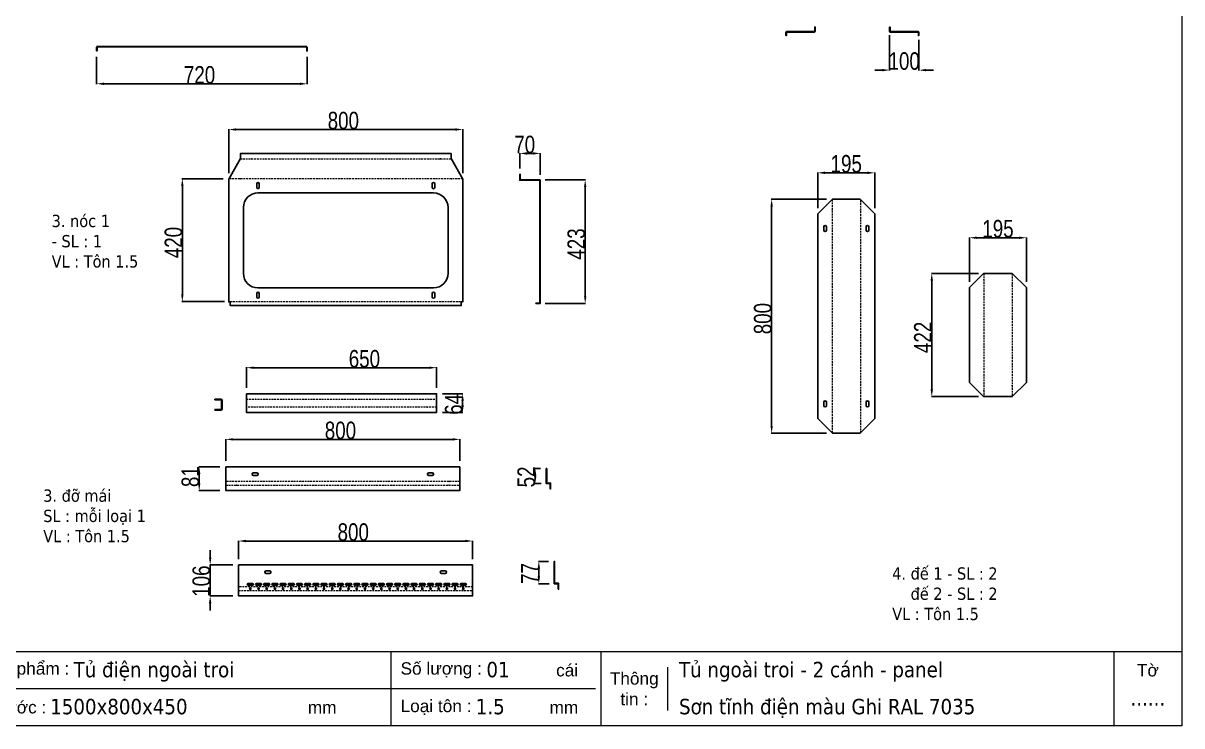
# Model space of a CAD drawing. Header units: inches. Extents: x 21 to 136330, y 8 to 58290.
# Drawn here: x 10250 to 14211, y 31248 to 33652 of the extents above; entities that cross this region are included whole.
import ezdxf
from ezdxf.enums import TextEntityAlignment as Align

# ---------------------------------------------------------------- set-up
doc = ezdxf.new("R2010")
doc.units = ezdxf.units.IN
doc.header["$MEASUREMENT"] = 0
doc.linetypes.add('HIDDEN', pattern=[9.525, 6.35, -3.175])
doc.layers.add('0 TĂNG CỨNG', color=7, linetype='Continuous', lineweight=15)
doc.layers.add('@.0.DM. NÉT ĐỨT', color=8, linetype='HIDDEN', lineweight=9)
doc.layers.add('@.0.DM. NÉT CHÍNH', color=7, linetype='Continuous')
doc.layers.add('@.DM. KÍCH THƯỚC', color=8, linetype='Continuous', transparency=0.2)
doc.layers.add('@.DM. KÍCH THƯỚC @ 1', color=8, linetype='Continuous', transparency=0.2)
doc.styles.add('ARIAL', font='arial.ttf')
doc.styles.add('Note Text (ISO)', font='tahoma.ttf')
doc.styles.add('roman', font='roman.shx', dxfattribs={"width": 0.8})
doc.styles.add('Tahoma (Input Text)', font='tahoma.ttf')
doc.dimstyles.new('Kích thước Duy Mạnh', dxfattribs={"dimtxt": 30, "dimasz": 25, "dimexe": 1.25, "dimexo": 20, "dimtad": 1, "dimdec": 1, "dimtxsty": 'roman', "dimcen": 2.5, "dimclrd": 8, "dimclre": 8, "dimclrt": 2, "dimadec": 0, "dimazin": 0, "dimtfac": 1, "dimtdec": 1, "dimtix": 1, "dimtmove": 0, "dimatfit": 3, "dimfxl": 1, "dimtfillclr": 1, "dimarcsym": 0})

# ---------------------------------------------------------------- blocks, each defined once
blk = doc.blocks.new('*D497')
at = {"layer": '@.DM. KÍCH THƯỚC', "color": 8, "lineweight": -2, "transparency": 16777216}
for p, q in [((12996.8, 33049.2), (12807.5, 33049.2)), ((12996.8, 32249.2), (12807.5, 32249.2))]:
    blk.add_line(p, q, dxfattribs=at)
at = {"layer": '@.DM. KÍCH THƯỚC', "lineweight": -2, "transparency": 16777216}
blk.add_line((12808.7, 32274.2), (12808.7, 33024.2), dxfattribs=at)
at = {"layer": '@.DM. KÍCH THƯỚC', "transparency": 16777216}
for points in [[(12804.6, 33024.2), (12812.9, 33024.2), (12808.7, 33049.2)], [(12804.6, 32274.2), (12812.9, 32274.2), (12808.7, 32249.2)]]:
    blk.add_solid(points, dxfattribs=at)
at = {"layer": 'Defpoints', "color": 0, "transparency": 16777216}
for p in [(12808.7, 33049.2), (13016.8, 33049.2), (13016.8, 32249.2)]:
    blk.add_point(p, dxfattribs=at)
at = {"layer": '@.DM. KÍCH THƯỚC', "color": 2, "transparency": 16777216, "insert": (12748.1, 32587.5), "char_height": 60, "attachment_point": 1, "rotation": 90, "style": 'roman'}
blk.add_mtext('800', dxfattribs=at)
blk = doc.blocks.new('*D522')
at = {"layer": '@.DM. KÍCH THƯỚC', "color": 8, "lineweight": -2, "transparency": 16777216}
for p, q in [((10500.8, 33537), (10500.8, 33443.1)), ((11220.8, 33537), (11220.8, 33443.1))]:
    blk.add_line(p, q, dxfattribs=at)
at = {"layer": '@.DM. KÍCH THƯỚC', "lineweight": -2, "transparency": 16777216}
blk.add_line((10525.8, 33444.3), (11195.8, 33444.3), dxfattribs=at)
at = {"layer": '@.DM. KÍCH THƯỚC', "transparency": 16777216}
for points in [[(10525.8, 33448.5), (10525.8, 33440.2), (10500.8, 33444.3)], [(11195.8, 33448.5), (11195.8, 33440.2), (11220.8, 33444.3)]]:
    blk.add_solid(points, dxfattribs=at)
at = {"layer": 'Defpoints', "color": 0, "transparency": 16777216}
for p in [(10500.8, 33557), (11220.8, 33557), (11220.8, 33444.3)]:
    blk.add_point(p, dxfattribs=at)
at = {"layer": '@.DM. KÍCH THƯỚC', "color": 2, "transparency": 16777216, "insert": (10799.1, 33504.9), "char_height": 60, "attachment_point": 1, "style": 'roman'}
blk.add_mtext('720', dxfattribs=at)
blk = doc.blocks.new('*D528')
at = {"layer": '@.DM. KÍCH THƯỚC', "color": 8, "lineweight": -2, "transparency": 16777216}
for p, q in [((10933.1, 33119.7), (10792.6, 33119.7)), ((10937.6, 32699.3), (10792.6, 32699.3))]:
    blk.add_line(p, q, dxfattribs=at)
at = {"layer": '@.DM. KÍCH THƯỚC', "lineweight": -2, "transparency": 16777216}
blk.add_line((10793.9, 33094.7), (10793.9, 32724.3), dxfattribs=at)
at = {"layer": '@.DM. KÍCH THƯỚC', "transparency": 16777216}
for points in [[(10789.7, 33094.7), (10798.1, 33094.7), (10793.9, 33119.7)], [(10789.7, 32724.3), (10798.1, 32724.3), (10793.9, 32699.3)]]:
    blk.add_solid(points, dxfattribs=at)
at = {"layer": 'Defpoints', "color": 0, "transparency": 16777216}
for p in [(10953.1, 33119.7), (10793.9, 32699.3), (10957.6, 32699.3)]:
    blk.add_point(p, dxfattribs=at)
at = {"layer": '@.DM. KÍCH THƯỚC', "color": 2, "transparency": 16777216, "insert": (10733.3, 32847.7), "char_height": 60, "attachment_point": 1, "rotation": 90, "style": 'roman'}
blk.add_mtext('420', dxfattribs=at)
blk = doc.blocks.new('*D529')
at = {"layer": '@.DM. KÍCH THƯỚC', "color": 8, "lineweight": -2, "transparency": 16777216}
for p, q in [((10952.6, 33138), (10952.6, 33289.1)), ((11752.6, 33138), (11752.6, 33289.1))]:
    blk.add_line(p, q, dxfattribs=at)
at = {"layer": '@.DM. KÍCH THƯỚC', "lineweight": -2, "transparency": 16777216}
blk.add_line((10977.6, 33287.8), (11727.6, 33287.8), dxfattribs=at)
at = {"layer": '@.DM. KÍCH THƯỚC', "transparency": 16777216}
for points in [[(10977.6, 33292), (10977.6, 33283.7), (10952.6, 33287.8)], [(11727.6, 33292), (11727.6, 33283.7), (11752.6, 33287.8)]]:
    blk.add_solid(points, dxfattribs=at)
at = {"layer": 'Defpoints', "color": 0, "transparency": 16777216}
for p in [(11752.6, 33287.8), (10952.6, 33118), (11752.6, 33118)]:
    blk.add_point(p, dxfattribs=at)
at = {"layer": '@.DM. KÍCH THƯỚC', "color": 2, "transparency": 16777216, "insert": (11290.8, 33348.5), "char_height": 60, "attachment_point": 1, "style": 'roman'}
blk.add_mtext('800', dxfattribs=at)
blk = doc.blocks.new('*D530')
at = {"layer": '@.DM. KÍCH THƯỚC', "color": 8, "lineweight": -2, "transparency": 16777216}
for p, q in [((10922.6, 32134), (10850.3, 32134)), ((10922.6, 32052.7), (10850.3, 32052.7))]:
    blk.add_line(p, q, dxfattribs=at)
at = {"layer": '@.DM. KÍCH THƯỚC', "lineweight": -2, "transparency": 16777216}
blk.add_line((10851.6, 32077.7), (10851.6, 32109), dxfattribs=at)
at = {"layer": '@.DM. KÍCH THƯỚC', "transparency": 16777216}
for points in [[(10847.4, 32109), (10855.7, 32109), (10851.6, 32134)], [(10847.4, 32077.7), (10855.7, 32077.7), (10851.6, 32052.7)]]:
    blk.add_solid(points, dxfattribs=at)
at = {"layer": 'Defpoints', "color": 0, "transparency": 16777216}
for p in [(10851.6, 32134), (10942.6, 32134), (10942.6, 32052.7)]:
    blk.add_point(p, dxfattribs=at)
at = {"layer": '@.DM. KÍCH THƯỚC', "color": 2, "transparency": 16777216, "insert": (10790.9, 32064.8), "char_height": 60, "attachment_point": 1, "rotation": 90, "style": 'roman'}
blk.add_mtext('81', dxfattribs=at)
blk = doc.blocks.new('*D531')
at = {"layer": '@.DM. KÍCH THƯỚC', "color": 8, "lineweight": -2, "transparency": 16777216}
for p, q in [((10942.6, 32154), (10942.6, 32229.2)), ((11742.6, 32154), (11742.6, 32229.2))]:
    blk.add_line(p, q, dxfattribs=at)
at = {"layer": '@.DM. KÍCH THƯỚC', "lineweight": -2, "transparency": 16777216}
blk.add_line((10967.6, 32228), (11717.6, 32228), dxfattribs=at)
at = {"layer": '@.DM. KÍCH THƯỚC', "transparency": 16777216}
for points in [[(10967.6, 32232.1), (10967.6, 32223.8), (10942.6, 32228)], [(11717.6, 32232.1), (11717.6, 32223.8), (11742.6, 32228)]]:
    blk.add_solid(points, dxfattribs=at)
at = {"layer": 'Defpoints', "color": 0, "transparency": 16777216}
for p in [(11742.6, 32228), (10942.6, 32134), (11742.6, 32134)]:
    blk.add_point(p, dxfattribs=at)
at = {"layer": '@.DM. KÍCH THƯỚC', "color": 2, "transparency": 16777216, "insert": (11280.9, 32288.6), "char_height": 60, "attachment_point": 1, "style": 'roman'}
blk.add_mtext('800', dxfattribs=at)
blk = doc.blocks.new('*D532')
at = {"layer": '@.DM. KÍCH THƯỚC', "color": 8, "lineweight": -2, "transparency": 16777216}
for p, q in [((10986.4, 31818.6), (10986.4, 31881.4)), ((11786.4, 31818.6), (11786.4, 31881.4))]:
    blk.add_line(p, q, dxfattribs=at)
at = {"layer": '@.DM. KÍCH THƯỚC', "lineweight": -2, "transparency": 16777216}
blk.add_line((11011.4, 31880.2), (11761.4, 31880.2), dxfattribs=at)
at = {"layer": '@.DM. KÍCH THƯỚC', "transparency": 16777216}
for points in [[(11011.4, 31884.4), (11011.4, 31876), (10986.4, 31880.2)], [(11761.4, 31884.4), (11761.4, 31876), (11786.4, 31880.2)]]:
    blk.add_solid(points, dxfattribs=at)
at = {"layer": 'Defpoints', "color": 0, "transparency": 16777216}
for p in [(11786.4, 31880.2), (10986.4, 31798.6), (11786.4, 31798.6)]:
    blk.add_point(p, dxfattribs=at)
at = {"layer": '@.DM. KÍCH THƯỚC', "color": 2, "transparency": 16777216, "insert": (11324.7, 31940.8), "char_height": 60, "attachment_point": 1, "style": 'roman'}
blk.add_mtext('800', dxfattribs=at)
blk = doc.blocks.new('*D533')
at = {"layer": '@.DM. KÍCH THƯỚC', "lineweight": -2, "transparency": 16777216}
for p, q in [((10889, 31823.6), (10889, 31848.6)), ((10889, 31798.6), (10889, 31773.6)), ((10889, 31717.4), (10889, 31773.6)), ((10889, 31692.4), (10889, 31717.4)), ((10889, 31667.4), (10889, 31642.4))]:
    blk.add_line(p, q, dxfattribs=at)
at = {"layer": '@.DM. KÍCH THƯỚC', "color": 8, "lineweight": -2, "transparency": 16777216}
for p, q in [((10966.4, 31798.6), (10887.8, 31798.6)), ((10966.4, 31692.4), (10887.8, 31692.4))]:
    blk.add_line(p, q, dxfattribs=at)
at = {"layer": '@.DM. KÍCH THƯỚC', "transparency": 16777216}
for points in [[(10884.9, 31823.6), (10893.2, 31823.6), (10889, 31798.6)], [(10884.9, 31667.4), (10893.2, 31667.4), (10889, 31692.4)]]:
    blk.add_solid(points, dxfattribs=at)
at = {"layer": 'Defpoints', "color": 0, "transparency": 16777216}
for p in [(10889, 31798.6), (10986.4, 31798.6), (10986.4, 31692.4)]:
    blk.add_point(p, dxfattribs=at)
at = {"layer": '@.DM. KÍCH THƯỚC', "color": 2, "transparency": 16777216, "insert": (10828.4, 31689.5), "char_height": 60, "attachment_point": 1, "rotation": 90, "style": 'roman'}
blk.add_mtext('106', dxfattribs=at)
blk = doc.blocks.new('*D534')
at = {"layer": '@.DM. KÍCH THƯỚC', "color": 8, "lineweight": -2, "transparency": 16777216}
for p, q in [((12045.3, 31810.5), (12011.5, 31810.5)), ((12048.3, 31734), (12011.5, 31734))]:
    blk.add_line(p, q, dxfattribs=at)
at = {"layer": '@.DM. KÍCH THƯỚC', "lineweight": -2, "transparency": 16777216}
blk.add_line((12012.7, 31759), (12012.7, 31785.5), dxfattribs=at)
at = {"layer": '@.DM. KÍCH THƯỚC', "transparency": 16777216}
for points in [[(12008.6, 31785.5), (12016.9, 31785.5), (12012.7, 31810.5)], [(12008.6, 31759), (12016.9, 31759), (12012.7, 31734)]]:
    blk.add_solid(points, dxfattribs=at)
at = {"layer": 'Defpoints', "color": 0, "transparency": 16777216}
for p in [(12012.7, 31810.5), (12065.3, 31810.5), (12068.3, 31734)]:
    blk.add_point(p, dxfattribs=at)
at = {"layer": '@.DM. KÍCH THƯỚC', "color": 2, "transparency": 16777216, "insert": (11952.1, 31733.4), "char_height": 60, "attachment_point": 1, "rotation": 90, "style": 'roman'}
blk.add_mtext('77', dxfattribs=at)
blk = doc.blocks.new('*D535')
at = {"layer": '@.DM. KÍCH THƯỚC', "color": 8, "lineweight": -2, "transparency": 16777216}
for p, q in [((12018.2, 32128.3), (11999.1, 32128.3)), ((12021.2, 32076.8), (11999.1, 32076.8))]:
    blk.add_line(p, q, dxfattribs=at)
at = {"layer": '@.DM. KÍCH THƯỚC', "lineweight": -2, "transparency": 16777216}
blk.add_line((12000.3, 32101.8), (12000.3, 32103.3), dxfattribs=at)
at = {"layer": '@.DM. KÍCH THƯỚC', "transparency": 16777216}
for points in [[(11996.2, 32103.3), (12004.5, 32103.3), (12000.3, 32128.3)], [(11996.2, 32101.8), (12004.5, 32101.8), (12000.3, 32076.8)]]:
    blk.add_solid(points, dxfattribs=at)
at = {"layer": 'Defpoints', "color": 0, "transparency": 16777216}
for p in [(12000.3, 32128.3), (12038.2, 32128.3), (12041.2, 32076.8)]:
    blk.add_point(p, dxfattribs=at)
at = {"layer": '@.DM. KÍCH THƯỚC', "color": 2, "transparency": 16777216, "insert": (11939.7, 32063.7), "char_height": 60, "attachment_point": 1, "rotation": 90, "style": 'roman'}
blk.add_mtext('52', dxfattribs=at)
blk = doc.blocks.new('*D595')
at = {"layer": '@.DM. KÍCH THƯỚC', "color": 8, "lineweight": -2, "transparency": 16777216}
for p, q in [((13515.5, 32795.7), (13355, 32795.7)), ((13515.5, 32374.1), (13355, 32374.1))]:
    blk.add_line(p, q, dxfattribs=at)
at = {"layer": '@.DM. KÍCH THƯỚC', "lineweight": -2, "transparency": 16777216}
blk.add_line((13356.2, 32770.7), (13356.2, 32399.1), dxfattribs=at)
at = {"layer": '@.DM. KÍCH THƯỚC', "transparency": 16777216}
for points in [[(13352.1, 32770.7), (13360.4, 32770.7), (13356.2, 32795.7)], [(13352.1, 32399.1), (13360.4, 32399.1), (13356.2, 32374.1)]]:
    blk.add_solid(points, dxfattribs=at)
at = {"layer": 'Defpoints', "color": 0, "transparency": 16777216}
for p in [(13535.5, 32795.7), (13356.2, 32374.1), (13535.5, 32374.1)]:
    blk.add_point(p, dxfattribs=at)
at = {"layer": '@.DM. KÍCH THƯỚC', "color": 2, "transparency": 16777216, "insert": (13295.6, 32523.2), "char_height": 60, "attachment_point": 1, "rotation": 90, "style": 'roman'}
blk.add_mtext('422', dxfattribs=at)
blk = doc.blocks.new('*D605')
at = {"layer": '@.DM. KÍCH THƯỚC', "color": 8, "lineweight": -2, "transparency": 16777216}
for p, q in [((12966.4, 33019.1), (12966.4, 33141)), ((13161.2, 33019.2), (13161.2, 33141))]:
    blk.add_line(p, q, dxfattribs=at)
at = {"layer": '@.DM. KÍCH THƯỚC', "lineweight": -2, "transparency": 16777216}
blk.add_line((13136.2, 33139.7), (12991.4, 33139.7), dxfattribs=at)
at = {"layer": '@.DM. KÍCH THƯỚC', "transparency": 16777216}
for points in [[(12991.4, 33143.9), (12991.4, 33135.6), (12966.4, 33139.7)], [(13136.2, 33143.9), (13136.2, 33135.6), (13161.2, 33139.7)]]:
    blk.add_solid(points, dxfattribs=at)
at = {"layer": 'Defpoints', "color": 0, "transparency": 16777216}
for p in [(12966.4, 33139.7), (12966.4, 32999.1), (13161.2, 32999.2)]:
    blk.add_point(p, dxfattribs=at)
at = {"layer": '@.DM. KÍCH THƯỚC', "color": 2, "transparency": 16777216, "insert": (13063.8, 33170.3), "char_height": 60, "attachment_point": 5, "style": 'roman'}
blk.add_mtext('195', dxfattribs=at)
blk = doc.blocks.new('*D606')
at = {"layer": '@.DM. KÍCH THƯỚC', "color": 8, "lineweight": -2, "transparency": 16777216}
for p, q in [((13485.1, 32767.4), (13485.1, 32918.8)), ((13680, 32767.4), (13680, 32918.8))]:
    blk.add_line(p, q, dxfattribs=at)
at = {"layer": '@.DM. KÍCH THƯỚC', "lineweight": -2, "transparency": 16777216}
blk.add_line((13510.1, 32917.6), (13655, 32917.6), dxfattribs=at)
at = {"layer": '@.DM. KÍCH THƯỚC', "transparency": 16777216}
for points in [[(13510.1, 32921.7), (13510.1, 32913.4), (13485.1, 32917.6)], [(13655, 32921.7), (13655, 32913.4), (13680, 32917.6)]]:
    blk.add_solid(points, dxfattribs=at)
at = {"layer": 'Defpoints', "color": 0, "transparency": 16777216}
for p in [(13680, 32917.6), (13485.1, 32747.4), (13680, 32747.4)]:
    blk.add_point(p, dxfattribs=at)
at = {"layer": '@.DM. KÍCH THƯỚC', "color": 2, "transparency": 16777216, "insert": (13582.6, 32948.2), "char_height": 60, "attachment_point": 5, "style": 'roman'}
blk.add_mtext('195', dxfattribs=at)
blk = doc.blocks.new('*D610')
at = {"layer": '@.DM. KÍCH THƯỚC', "color": 8, "lineweight": -2, "transparency": 16777216}
for p, q in [((13211.9, 33611.2), (13211.9, 33489.8)), ((13311.9, 33594.5), (13311.9, 33489.8))]:
    blk.add_line(p, q, dxfattribs=at)
at = {"layer": '@.DM. KÍCH THƯỚC', "lineweight": -2, "transparency": 16777216}
for p, q in [((13186.9, 33491.1), (13161.9, 33491.1)), ((13336.9, 33491.1), (13361.9, 33491.1))]:
    blk.add_line(p, q, dxfattribs=at)
at = {"layer": '@.DM. KÍCH THƯỚC', "transparency": 16777216}
for points in [[(13186.9, 33495.2), (13186.9, 33486.9), (13211.9, 33491.1)], [(13336.9, 33495.2), (13336.9, 33486.9), (13311.9, 33491.1)]]:
    blk.add_solid(points, dxfattribs=at)
at = {"layer": 'Defpoints', "color": 0, "transparency": 16777216}
for p in [(13211.9, 33631.2), (13311.9, 33614.5), (13311.9, 33491.1)]:
    blk.add_point(p, dxfattribs=at)
at = {"layer": '@.DM. KÍCH THƯỚC', "color": 2, "transparency": 16777216, "insert": (13261.9, 33521.7), "char_height": 60, "attachment_point": 5, "style": 'roman'}
blk.add_mtext('100', dxfattribs=at)
blk = doc.blocks.new('*U256')
at = {"layer": '@.0.DM. NÉT CHÍNH', "color": 2}
blk.add_lwpolyline([(-7.5, 10.2), (7.5, 10.2, -1), (7.5, 4.2), (-7.5, 4.2, -1)], format="xyb", close=True, dxfattribs=at)
blk.add_circle((0, -7.7), 2.5, dxfattribs=at)
blk = doc.blocks.new('*U257')
at = {"layer": '@.0.DM. NÉT CHÍNH', "color": 0, "linetype": 'ByBlock', "lineweight": -2, "transparency": 16777216}
for p in [(0, 0), (28, 0), (56, 0), (84, 0), (112, 0), (140, 0), (168, 0), (196, 0), (224, 0), (252, 0), (280, 0), (308, 0), (336, 0), (364, 0), (392, 0), (420, 0), (448, 0), (476, 0), (504, 0), (532, 0), (560, 0), (588, 0), (616, 0), (644, 0), (672, 0), (700, 0), (728, 0)]:
    blk.add_blockref('*U256', p, dxfattribs=at)
blk = doc.blocks.new('*D611')
at = {"layer": '@.DM. KÍCH THƯỚC', "color": 8, "lineweight": -2, "transparency": 16777216}
for p, q in [((12034.5, 33115.8), (12172.6, 33115.8)), ((12034.5, 32692.8), (12172.6, 32692.8))]:
    blk.add_line(p, q, dxfattribs=at)
at = {"layer": '@.DM. KÍCH THƯỚC', "lineweight": -2, "transparency": 16777216}
blk.add_line((12171.3, 33090.8), (12171.3, 32717.8), dxfattribs=at)
at = {"layer": '@.DM. KÍCH THƯỚC', "transparency": 16777216}
for points in [[(12167.2, 33090.8), (12175.5, 33090.8), (12171.3, 33115.8)], [(12167.2, 32717.8), (12175.5, 32717.8), (12171.3, 32692.8)]]:
    blk.add_solid(points, dxfattribs=at)
at = {"layer": 'Defpoints', "color": 0, "transparency": 16777216}
for p in [(12014.5, 33115.8), (12014.5, 32692.8), (12171.3, 32692.8)]:
    blk.add_point(p, dxfattribs=at)
at = {"layer": '@.DM. KÍCH THƯỚC', "color": 2, "transparency": 16777216, "insert": (12110.7, 32842.6), "char_height": 60, "attachment_point": 1, "rotation": 90, "style": 'roman'}
blk.add_mtext('423', dxfattribs=at)
blk = doc.blocks.new('*D612')
at = {"layer": '@.DM. KÍCH THƯỚC', "color": 8, "lineweight": -2, "transparency": 16777216}
for p, q in [((11947.5, 33154.3), (11947.5, 33207.3)), ((12017.5, 33132.8), (12017.5, 33207.3))]:
    blk.add_line(p, q, dxfattribs=at)
at = {"layer": '@.DM. KÍCH THƯỚC', "lineweight": -2, "transparency": 16777216}
blk.add_line((11992.5, 33206.1), (11972.5, 33206.1), dxfattribs=at)
at = {"layer": '@.DM. KÍCH THƯỚC', "transparency": 16777216}
for points in [[(11972.5, 33210.2), (11972.5, 33201.9), (11947.5, 33206.1)], [(11992.5, 33210.2), (11992.5, 33201.9), (12017.5, 33206.1)]]:
    blk.add_solid(points, dxfattribs=at)
at = {"layer": 'Defpoints', "color": 0, "transparency": 16777216}
for p in [(11947.5, 33206.1), (11947.5, 33134.3), (12017.5, 33112.8)]:
    blk.add_point(p, dxfattribs=at)
at = {"layer": '@.DM. KÍCH THƯỚC', "color": 2, "transparency": 16777216, "insert": (11928.7, 33266.7), "char_height": 60, "attachment_point": 1, "style": 'roman'}
blk.add_mtext('70', dxfattribs=at)
blk = doc.blocks.new('*D648')
at = {"layer": '@.DM. KÍCH THƯỚC', "color": 8, "lineweight": -2, "transparency": 16777216}
for p, q in [((11683, 32383.9), (11753.4, 32383.9)), ((11683, 32320.1), (11753.4, 32320.1))]:
    blk.add_line(p, q, dxfattribs=at)
at = {"layer": '@.DM. KÍCH THƯỚC', "lineweight": -2, "transparency": 16777216}
blk.add_line((11752.1, 32358.9), (11752.1, 32345.1), dxfattribs=at)
at = {"layer": '@.DM. KÍCH THƯỚC', "transparency": 16777216}
for points in [[(11748, 32358.9), (11756.3, 32358.9), (11752.1, 32383.9)], [(11748, 32345.1), (11756.3, 32345.1), (11752.1, 32320.1)]]:
    blk.add_solid(points, dxfattribs=at)
at = {"layer": 'Defpoints', "color": 0, "transparency": 16777216}
for p in [(11663, 32383.9), (11663, 32320.1), (11752.1, 32320.1)]:
    blk.add_point(p, dxfattribs=at)
at = {"layer": '@.DM. KÍCH THƯỚC', "color": 2, "transparency": 16777216, "insert": (11691.5, 32312), "char_height": 60, "attachment_point": 1, "rotation": 90, "style": 'roman'}
blk.add_mtext('64', dxfattribs=at)
blk = doc.blocks.new('*D649')
at = {"layer": '@.DM. KÍCH THƯỚC', "color": 8, "lineweight": -2, "transparency": 16777216}
for p, q in [((11013, 32403.9), (11013, 32474.4)), ((11663, 32403.9), (11663, 32474.4))]:
    blk.add_line(p, q, dxfattribs=at)
at = {"layer": '@.DM. KÍCH THƯỚC', "lineweight": -2, "transparency": 16777216}
blk.add_line((11038, 32473.1), (11638, 32473.1), dxfattribs=at)
at = {"layer": '@.DM. KÍCH THƯỚC', "transparency": 16777216}
for points in [[(11038, 32477.3), (11038, 32469), (11013, 32473.1)], [(11638, 32477.3), (11638, 32469), (11663, 32473.1)]]:
    blk.add_solid(points, dxfattribs=at)
at = {"layer": 'Defpoints', "color": 0, "transparency": 16777216}
for p in [(11663, 32473.1), (11013, 32383.9), (11663, 32383.9)]:
    blk.add_point(p, dxfattribs=at)
at = {"layer": '@.DM. KÍCH THƯỚC', "color": 2, "transparency": 16777216, "insert": (11362.8, 32533.7), "char_height": 60, "attachment_point": 1, "style": 'roman'}
blk.add_mtext('650', dxfattribs=at)
blk = doc.blocks.new('KHUNG KT1')
at = {"color": 7}
for p, q in [((7128, -4752), (0, -4752)), ((4052.8, -4752), (4052.8, -5040)), ((4868.8, -4752), (4868.8, -5040)), ((6864, -4752), (6864, -5040)), ((5128.7, -4812), (5128.7, -4980)), ((4848, -4896), (0, -4896))]:
    blk.add_line(p, q, dxfattribs=at)
blk.add_lwpolyline([(0, 0), (7128, 0), (7128, -5040), (0, -5040)], close=True, dxfattribs=at)
at = {"color": 2, "char_height": 48, "style": 'ARIAL'}
for s, insert, width, attachment_point in [('  Tên sản phẩm :', (2299.1, -4824), 2202.321, 4), ('  Số lượng :', (4052.8, -4824), 2202.321, 4), ('cái', (4695, -4824), 2202.321, 4), ('Tờ', (6996, -4824), 264, 5), ('Thông\\Ptin :', (4998.8, -4896), 259.945, 5), ('  Kích thước :', (2307, -4968), 2202.321, 4), ('mm', (3729.5, -4968), 2202.321, 4), ('  Loại tôn :', (4052.8, -4968), 2202.321, 4), ('mm', (4669.3, -4968), 2202.321, 4)]:
    blk.add_mtext(s, dxfattribs=dict(at, insert=insert, width=width, attachment_point=attachment_point))
at = {"color": 1, "style": 'Tahoma (Input Text)', "flags": 8}
for tag, p in [('#01', (328.9, -4851.1)), ('#03', (1514.7, -4846.3)), ('#05', (2819, -4851.1)), ('#07', (4424, -4851.1)), ('#09', (5172.9, -4851.1)), ('#02', (189.8, -4995.1)), ('#04', (1755.3, -4995.1)), ('#06', (2727.8, -4995.1)), ('#08', (4382.7, -4995.1)), ('#10', (5172.9, -4995.1))]:
    blk.add_attdef(tag, p, '', height=60, dxfattribs=at)
blk.add_attdef('#11', text='', height=60, dxfattribs=at).set_placement((6996, -4961.6), align=Align.CENTER)
at = {"layer": '0 TĂNG CỨNG', "color": 1, "style": 'ARIAL'}
blk.add_attdef('#12', (852.8, -4987.6), '', height=60, dxfattribs=at)

msp = doc.modelspace()

# ---------------------------------------------------------------- linework, layer by layer
at = {"layer": '@.0.DM. NÉT CHÍNH'}
for p, q in [((12879.2489, 33622.7043), (12879.2489, 33622.775)), ((13290.4464, 33622.7043), (13290.4464, 33622.775)), ((10500.8056, 33572.029), (11220.8056, 33572.029)), ((11220.8056, 33570.529), (10500.8056, 33570.529)), ((10957.5578, 32697.9913), (10957.5578, 32699.2229)), ((11747.5578, 32697.9913), (11747.5578, 32699.2229))]:
    msp.add_line(p, q, dxfattribs=at)
at = {"layer": '@.0.DM. NÉT CHÍNH', "color": 1}
for p, q in [((11030.1768, 33187.0443), (11028.6768, 33187.0443)), ((11677.4599, 33187.0443), (11675.9599, 33187.0443)), ((10991.8966, 33119.6513), (10990.3966, 33119.6513)), ((11715.7632, 33119.6513), (11714.2632, 33119.6513)), ((13015.1315, 33013.3942), (13015.1315, 33011.8942)), ((13112.5245, 33012.3682), (13112.5245, 33010.8682)), ((13533.8247, 32775.3472), (13533.8247, 32773.8472)), ((13631.2177, 32757.3413), (13631.2177, 32755.8413)), ((10991.6216, 32699.2584), (10990.1216, 32699.2584)), ((11715.9992, 32699.2584), (11714.4992, 32699.2584)), ((13631.2177, 32412.8736), (13631.2177, 32411.3736)), ((11042.7138, 32365.7115), (11044.2138, 32365.7115)), ((11633.3032, 32365.7115), (11631.8032, 32365.7115)), ((13533.8247, 32396.2664), (13533.8247, 32394.7664)), ((11042.4014, 32338.3186), (11043.9014, 32338.3186)), ((11633.6157, 32338.3186), (11632.1157, 32338.3186)), ((13015.1315, 32289.4969), (13015.1315, 32287.9969)), ((13112.5245, 32288.364), (13112.5245, 32286.864)), ((10980.0416, 32071.3767), (10978.5416, 32071.3767)), ((10980.5488, 32083.7697), (10979.0488, 32083.7697)), ((11705.7027, 32071.3767), (11704.2027, 32071.3767)), ((11706.0417, 32083.7697), (11704.5417, 32083.7697)), ((11024.3375, 31723.4465), (11022.8375, 31723.4465)), ((11025.403, 31711.0536), (11023.903, 31711.0536)), ((11749.2902, 31711.0536), (11747.7902, 31711.0536)), ((11751.68, 31723.4465), (11750.18, 31723.4465))]:
    msp.add_line(p, q, dxfattribs=at)
at = {"layer": '@.0.DM. NÉT CHÍNH'}
for points in [[(12857.7489, 33619.7043, -0.414213562), (12860.7489, 33622.7043), (12954.7489, 33622.7043, 0.414213562), (12956.2489, 33624.2043), (12956.2489, 33638.2043), (12957.7489, 33638.2043), (12957.7489, 33624.2043, -0.414213562), (12954.7489, 33621.2043), (12860.7489, 33621.2043, 0.414213562), (12859.2489, 33619.7043), (12859.2489, 33609.2043), (12857.7489, 33609.2043), (12857.7489, 33619.7043), (12857.7489, 33619.775), (12857.7498, 33619.775)], [(13311.9464, 33619.7043, 0.414213562), (13308.9464, 33622.7043), (13214.9464, 33622.7043, -0.414213562), (13213.4464, 33624.2043), (13213.4464, 33638.2043), (13211.9464, 33638.2043), (13211.9464, 33624.2043, 0.414213562), (13214.9464, 33621.2043), (13308.9464, 33621.2043, -0.414213562), (13310.4464, 33619.7043), (13310.4464, 33609.2043), (13311.9464, 33609.2043), (13311.9464, 33619.7043), (13311.9464, 33619.775), (13311.9455, 33619.775)]]:
    msp.add_lwpolyline(points, format="xyb", dxfattribs=at)
for points in [[(10502.3056, 33569.029), (10502.3056, 33557.029), (10500.8056, 33557.029), (10500.8056, 33569.029)], [(11219.3056, 33569.029), (11219.3056, 33557.029), (11220.8056, 33557.029), (11220.8056, 33569.029)]]:
    msp.add_lwpolyline(points, dxfattribs=at)
for points in [[(11712.5578, 33188.3478), (11752.5578, 33118.3478), (11752.5578, 32697.9549), (11747.5578, 32697.9549), (11747.5578, 32685.562), (10957.5578, 32685.562), (10957.5578, 32697.9549), (10952.5578, 32697.9549), (10952.5578, 33118.3478), (10992.5578, 33188.3478), (10992.5578, 33205.7407), (11712.5578, 33205.7407)], [(12017.545, 33115.7826), (11949.045, 33115.7826), (11949.045, 33134.2826), (11947.545, 33134.2826), (11947.545, 33114.2826), (12016.045, 33114.2826), (12016.045, 32694.2826), (12002.545, 32694.2826), (12002.545, 32692.7826), (12017.545, 32692.7826)], [(13161.2209, 32299.2048), (13111.2209, 32249.2048), (13016.5058, 32249.2048), (12966.4351, 32299.2755), (12966.4351, 32999.1341), (13016.5058, 33049.2048), (13111.2209, 33049.2048), (13161.2209, 32999.2048)], [(13631.6141, 32795.7311), (13679.9141, 32747.4311), (13679.9141, 32422.4311), (13631.6141, 32374.1311), (13533.499, 32374.1311), (13485.1283, 32422.5018), (13485.1283, 32747.3604), (13533.499, 32795.7311)], [(11013.0085, 32383.908), (11013.0085, 32320.1221), (11663.0085, 32320.1221), (11663.0085, 32383.908)], [(10942.6179, 32133.9661), (11742.6179, 32133.9661), (11742.6179, 32052.6803), (10942.6179, 32052.6803)], [(12051.6664, 32076.7639), (12038.1664, 32076.7639), (12038.1664, 32128.2639), (12039.6664, 32128.2639), (12039.6664, 32078.2639), (12053.1664, 32078.2639), (12053.1664, 32058.2639), (12051.6664, 32058.2639)], [(10986.4241, 31798.643), (11786.4241, 31798.643), (11786.4241, 31692.3571), (10986.4241, 31692.3571)], [(12078.7802, 31715.4899), (12078.7802, 31733.9899), (12065.2802, 31733.9899), (12065.2802, 31810.4899), (12066.7802, 31810.4899), (12066.7802, 31735.4899), (12080.2802, 31735.4899), (12080.2802, 31715.4899)]]:
    msp.add_lwpolyline(points, close=True, dxfattribs=at)
at = {"layer": '@.0.DM. NÉT CHÍNH', "color": 2}
for points in [[(11048.0578, 33089.9549), (11048.0578, 33101.9549, -1), (11057.0578, 33101.9549), (11057.0578, 33089.9549, -1)], [(11657.0578, 33101.9549), (11657.0578, 33089.9549, -1), (11648.0578, 33089.9549), (11648.0578, 33101.9549, -1)], [(11702.5578, 33020.9549), (11702.5578, 32795.9549, -0.414213562), (11652.5578, 32745.9549), (11052.5578, 32745.9549, -0.414213562), (11002.5578, 32795.9549), (11002.5578, 33020.9549, -0.414213562), (11052.5578, 33070.9549), (11652.5578, 33070.9549, -0.414213562)], [(12995.9351, 32949.2048), (12995.9351, 32943.2048, -1), (12986.9351, 32943.2048), (12986.9351, 32949.2048), (12986.9351, 32955.2048, -1), (12995.9351, 32955.2048)], [(13140.7209, 32943.2048, -1), (13131.7209, 32943.2048), (13131.7209, 32949.2048), (13131.7209, 32955.2048, -1), (13140.7209, 32955.2048), (13140.7209, 32949.2048)], [(11057.0578, 32726.9549), (11057.0578, 32714.9549, -1), (11048.0578, 32714.9549), (11048.0578, 32726.9549, -1)], [(11648.0578, 32714.9549), (11648.0578, 32726.9549, -1), (11657.0578, 32726.9549), (11657.0578, 32714.9549, -1)], [(12995.9351, 32349.2048), (12995.9351, 32343.2048, -1), (12986.9351, 32343.2048), (12986.9351, 32349.2048), (12986.9351, 32355.2048, -1), (12995.9351, 32355.2048)], [(13140.7209, 32343.2048, -1), (13131.7209, 32343.2048), (13131.7209, 32349.2048), (13131.7209, 32355.2048, -1), (13140.7209, 32355.2048), (13140.7209, 32349.2048)], [(11048.6179, 32104.4661), (11036.6179, 32104.4661, -1), (11036.6179, 32113.4661), (11048.6179, 32113.4661, -1)], [(11648.6179, 32104.4661), (11636.6179, 32104.4661, -1), (11636.6179, 32113.4661), (11648.6179, 32113.4661, -1)], [(11092.4241, 31769.143), (11080.4241, 31769.143, -1), (11080.4241, 31778.143), (11092.4241, 31778.143, -1)], [(11692.4241, 31769.143), (11680.4241, 31769.143, -1), (11680.4241, 31778.143), (11692.4241, 31778.143, -1)]]:
    msp.add_lwpolyline(points, format="xyb", close=True, dxfattribs=at)
at = {"layer": '@.0.DM. NÉT CHÍNH'}
msp.add_lwpolyline([(10905.3633, 32365.3978), (10905.3633, 32363.5228), (10925.9883, 32363.5228, -0.414213562), (10927.8633, 32361.6478), (10927.8633, 32331.6478, -0.414213562), (10925.9883, 32329.7728), (10905.3633, 32329.7728), (10905.3633, 32327.8978), (10925.9883, 32327.8978, 0.414213562), (10929.7383, 32331.6478), (10929.7383, 32361.6478, 0.414213562), (10925.9883, 32365.3978)], format="xyb", close=True, dxfattribs=at)
for centre, start, end in [((12860.7489, 33619.775), 90, 180), ((13308.9464, 33619.775), 0, 90)]:
    msp.add_arc(centre, 3, start, end, dxfattribs=at)
for points in [[(12860.3766, 33622.6806), (12860.4981, 33622.7428), (12860.6235, 33622.775), (12860.7489, 33622.775), (12879.2489, 33622.775), (12897.7489, 33622.775), (12916.2489, 33622.775), (12916.7489, 33622.775), (12917.2489, 33622.775), (12917.7489, 33622.775), (12918.7489, 33622.775), (12919.7489, 33622.775), (12920.7489, 33622.775)], [(13309.3187, 33622.6806), (13309.1972, 33622.7428), (13309.0718, 33622.775), (13308.9464, 33622.775), (13290.4464, 33622.775), (13271.9464, 33622.775), (13253.4464, 33622.775), (13252.9464, 33622.775), (13252.4464, 33622.775), (13251.9464, 33622.775), (13250.9464, 33622.775), (13249.9464, 33622.775), (13248.9464, 33622.775)]]:
    msp.add_open_spline(points, degree=3, knots=[0, 0, 0, 0, 0.250871339, 0.250871339, 0.250871339, 1.250871339, 1.250871339, 1.250871339, 2.250871339, 2.250871339, 2.250871339, 3.250871339, 3.250871339, 3.250871339, 3.250871339], dxfattribs=at)
at = {"layer": '@.0.DM. NÉT ĐỨT'}
for p, q in [((10991.7006, 33187.0443), (11713.4149, 33187.0443)), ((11752.0557, 33119.6513), (10953.0599, 33119.6513)), ((13015.1315, 33047.9801), (13015.1315, 32250.4295)), ((13112.5245, 33046.2048), (13112.5245, 32252.2048)), ((13533.8247, 32795.0458), (13533.8247, 32374.8165)), ((13631.2177, 32794.4311), (13631.2177, 32375.4311)), ((10957.5578, 32699.2584), (11747.5578, 32699.2584)), ((11013.0085, 32365.7115), (11663.0085, 32365.7115)), ((11663.0085, 32338.3186), (11013.0085, 32338.3186)), ((11742.6179, 32083.7697), (10942.6179, 32083.7697)), ((10942.6179, 32071.3767), (11742.6179, 32071.3767)), ((11786.4241, 31723.4465), (10986.4241, 31723.4465)), ((10986.4241, 31711.0536), (11786.4241, 31711.0536))]:
    msp.add_line(p, q, dxfattribs=at)

# ---------------------------------------------------------------- block references
at = {"layer": '0 TĂNG CỨNG', "color": 1}
ref = msp.add_blockref('KHUNG KT1', (7943.5463, 35679.6427), dxfattribs=dict(at, xscale=0.8792977987369557, yscale=0.8792977987369557, zscale=0.8792977987369557))
ref.add_attrib('#05', 'Tủ điện ngoài troi', (10422.2948, 31414.1159), dxfattribs={"layer": '0', "color": 1, "height": 52.757868, "style": 'Tahoma (Input Text)'})
ref.add_attrib('#06', '1500x800x450', (10342.1319, 31287.497), dxfattribs={"layer": '0', "color": 1, "height": 52.757868, "style": 'Tahoma (Input Text)'})
ref.add_attrib('#07', '01', (11833.5728, 31414.1159), dxfattribs={"layer": '0', "color": 1, "height": 52.75787, "style": 'Tahoma (Input Text)'})
ref.add_attrib('#08', '1.5', (11797.2042, 31287.497), dxfattribs={"layer": '0', "color": 1, "height": 52.75787, "style": 'Tahoma (Input Text)'})
ref.add_attrib('#10', 'Sơn tĩnh điện màu Ghi RAL 7035', (12492.0658, 31287.497), dxfattribs={"layer": '0', "color": 1, "height": 52.757868, "style": 'Tahoma (Input Text)'})
ref.add_attrib('#09', 'Tủ ngoài troi - 2 cánh - panel', (12492.0658, 31414.1159), dxfattribs={"layer": '0', "color": 1, "height": 52.757868, "style": 'Tahoma (Input Text)'})
ref.add_attrib('#11', '......', dxfattribs={"layer": '0', "color": 1, "height": 52.75787, "style": 'Tahoma (Input Text)'}).set_placement((14095.0994, 31316.8883), align=Align.CENTER)
at = {"layer": '@.0.DM. NÉT CHÍNH'}
msp.add_blockref('*U257', (11026.4241, 31724.9465), dxfattribs=at)

# ---------------------------------------------------------------- texts
at = {"layer": '@.0.DM. NÉT CHÍNH', "color": 2, "char_height": 41.999999, "width": 551.411705, "attachment_point": 1, "line_spacing_factor": 0.987884, "style": 'Note Text (ISO)'}
for s, insert in [('3. nóc 1 \\P- SL : 1\\PVL : Tôn 1.5', (10347.1027, 32996.1426)), ('3. đỡ mái \\PSL : mỗi loại 1\\PVL : Tôn 1.5', (10318.2711, 32056.4617)), ('\\fTahoma|b0|i0;4. đế 1 - SL : 2\\P\\fTahoma|b0|i0;    đế 2 - SL : 2\\P\\fTahoma|b0|i0;VL : Tôn 1.5\\P', (13220.9155, 31790.1619))]:
    msp.add_mtext(s, dxfattribs=dict(at, insert=insert))

# ---------------------------------------------------------------- dimensions: what is measured, and where the dimension line sits
at = {"layer": '@.DM. KÍCH THƯỚC @ 1', "color": 0}
for base, p1, p2, picture, middle in [((13311.9464, 33491.0624), (13211.9464, 33631.2043), (13311.9464, 33614.4543), '*D610', (13261.9464, 33521.6874)), ((12966.4351, 33139.7239), (13161.2209, 32999.2048), (12966.4351, 32999.1341), '*D605', (13063.828, 33170.3489)), ((13679.9848, 32917.5807), (13485.1283, 32747.3604), (13679.9848, 32747.3604), '*D606', (13582.5566, 32948.2057))]:
    dim = msp.add_linear_dim(base=base, p1=p1, p2=p2, dimstyle='Kích thước Duy Mạnh', override={"dimscale": 1, "dimtxt": 60, "dimdec": 0, "dimclrd": 256, "dimtdec": 0, "dimtix": 1, "dimtofl": 0, "dimtmove": 0, "dimatfit": 1}, dxfattribs=at)
    dim.commit()
    dim.dimension.update_dxf_attribs({"geometry": picture, "text_midpoint": middle})
for base, p1, p2, angle, override, picture, middle in [((11220.8056, 33444.3231), (10500.8056, 33557.029), (11220.8056, 33557.029), 180, {"dimscale": 1, "dimtxt": 60, "dimdec": 0, "dimclrd": 256, "dimtdec": 0, "dimtix": 1, "dimtofl": 0, "dimtmove": 0, "dimatfit": 1}, '*D522', (10860.8056, 33444.3231)), ((11752.5578, 33287.8425), (10952.5578, 33117.9549), (11752.5578, 33117.9549), 180, {"dimscale": 1, "dimtxt": 60, "dimdec": 0, "dimclrd": 256, "dimtdec": 0, "dimtix": 1, "dimtofl": 0, "dimtmove": 0, "dimatfit": 1}, '*D529', (11352.5578, 33287.8425)), ((11947.545, 33206.0627), (12017.545, 33112.7826), (11947.545, 33134.2826), 180, {"dimscale": 1, "dimtxt": 60, "dimdec": 0, "dimclrd": 256, "dimtdec": 0, "dimtix": 1, "dimtofl": 1, "dimtmove": 0, "dimatfit": 1}, '*D612', (11967.545, 33206.0627)), ((10793.8922, 32699.2584), (10953.0599, 33119.6513), (10957.5578, 32699.2584), 90, {"dimscale": 1, "dimtxt": 60, "dimdec": 0, "dimclrd": 256, "dimtdec": 0, "dimtix": 1, "dimtofl": 0, "dimtmove": 0, "dimatfit": 1}, '*D528', (10793.8922, 32909.4549)), ((12171.3284, 32692.7826), (12014.545, 33115.7826), (12014.545, 32692.7826), 270, {"dimscale": 1, "dimtxt": 60, "dimdec": 0, "dimclrd": 256, "dimtdec": 0, "dimtix": 1, "dimtofl": 0, "dimtmove": 0, "dimatfit": 1}, '*D611', (12171.3284, 32904.2826)), ((12808.7356, 33049.2048), (13016.828, 32249.2048), (13016.828, 33049.2048), 270, {"dimscale": 1, "dimtxt": 60, "dimdec": 0, "dimclrd": 256, "dimtdec": 0, "dimtix": 1, "dimtofl": 0, "dimtmove": 0, "dimatfit": 1}, '*D497', (12808.7356, 32649.2048)), ((13356.2362, 32374.1311), (13535.5212, 32795.7311), (13535.5212, 32374.1311), 90, {"dimscale": 1, "dimtxt": 60, "dimdec": 0, "dimclrd": 256, "dimtdec": 0, "dimtix": 1, "dimtofl": 0, "dimtmove": 0, "dimatfit": 1}, '*D595', (13356.2362, 32584.9311)), ((11752.1484, 32320.1221), (11663.0085, 32383.908), (11663.0085, 32320.1221), 90, {"dimscale": 1, "dimtxt": 60, "dimdec": 0, "dimclrd": 256, "dimtdec": 0, "dimtix": 1, "dimtofl": 1, "dimtmove": 0, "dimatfit": 1}, '*D648', (11752.1484, 32352.0151)), ((11742.6179, 32227.9668), (10942.6179, 32133.9661), (11742.6179, 32133.9661), 180, {"dimscale": 1, "dimtxt": 60, "dimdec": 0, "dimclrd": 256, "dimtdec": 0, "dimtix": 1, "dimtofl": 0, "dimtmove": 0, "dimatfit": 1}, '*D531', (11342.6179, 32227.9668)), ((10851.552, 32133.9661), (10942.6179, 32052.6803), (10942.6179, 32133.9661), 90, {"dimscale": 1, "dimtxt": 60, "dimdec": 0, "dimclrd": 256, "dimtdec": 0, "dimtix": 1, "dimtofl": 1, "dimtmove": 0, "dimatfit": 1}, '*D530', (10851.552, 32093.3232)), ((12000.3175545383, 32128.2638955042), (12041.1663817475, 32076.7638955042), (12038.1663817475, 32128.2638955042), 90, {"dimscale": 1, "dimtxt": 60, "dimdec": 0, "dimclrd": 256, "dimtdec": 0, "dimtix": 1, "dimtofl": 1, "dimtmove": 0, "dimatfit": 1}, '*D535', (12000.3175545384, 32102.5138955042)), ((11786.4241, 31880.1886), (10986.4241, 31798.643), (11786.4241, 31798.643), 180, {"dimscale": 1, "dimtxt": 60, "dimdec": 0, "dimclrd": 256, "dimtdec": 0, "dimtix": 1, "dimtofl": 0, "dimtmove": 0, "dimatfit": 1}, '*D532', (11386.4241, 31880.1886)), ((10889.045, 31798.643), (10986.4241, 31692.3571), (10986.4241, 31798.643), 90, {"dimscale": 1, "dimtxt": 60, "dimdec": 0, "dimclrd": 256, "dimtdec": 0, "dimtix": 1, "dimtofl": 0, "dimtmove": 0, "dimatfit": 1}, '*D533', (10889.045, 31745.5001)), ((12012.7481226552, 31810.4898668447), (12068.2802079958, 31733.9898668447), (12065.2802079958, 31810.4898668447), 270, {"dimscale": 1, "dimtxt": 60, "dimdec": 0, "dimclrd": 256, "dimtdec": 0, "dimtix": 1, "dimtofl": 1, "dimtmove": 0, "dimatfit": 1}, '*D534', (12012.7481226552, 31772.2398668447))]:
    dim = msp.add_linear_dim(base=base, p1=p1, p2=p2, angle=angle, dimstyle='Kích thước Duy Mạnh', override=override, dxfattribs=at)
    dim.commit()
    dim.dimension.update_dxf_attribs({"geometry": picture, "text_midpoint": middle, "dimtype": 128})
dim = msp.add_linear_dim(base=(11663.0085, 32473.124), p1=(11013.0085, 32383.908), p2=(11663.0085, 32383.908), dimstyle='Kích thước Duy Mạnh', override={"dimscale": 1, "dimtxt": 60, "dimdec": 0, "dimclrd": 256, "dimtdec": 0, "dimtix": 1, "dimtofl": 0, "dimtmove": 0, "dimatfit": 1}, dxfattribs=at)
dim.commit()
dim.dimension.update_dxf_attribs({"geometry": '*D649', "text_midpoint": (11424.5143, 32473.124), "dimtype": 128})

doc.saveas('drawing.dxf')
